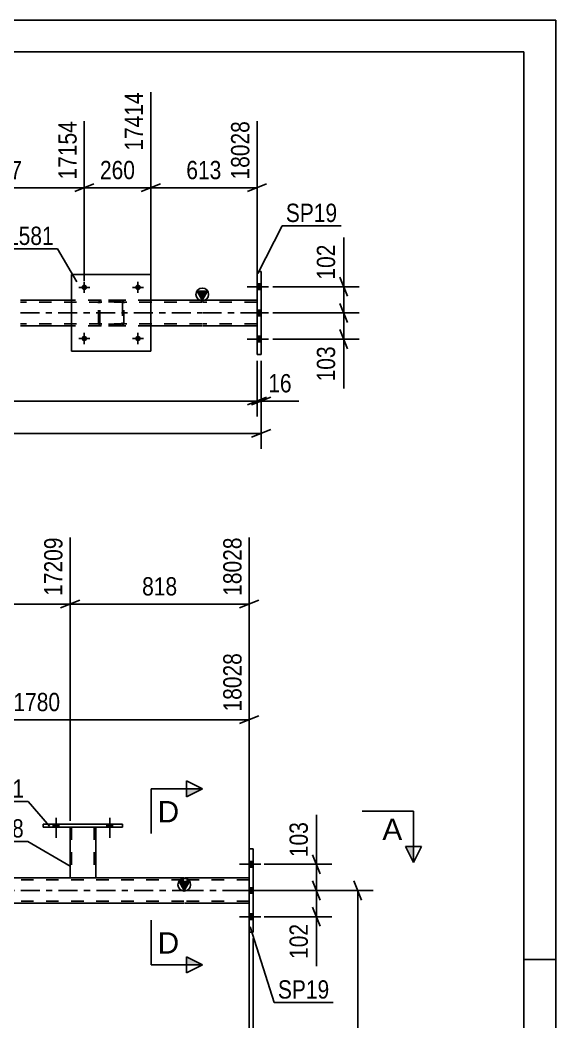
# Model space of a CAD drawing. Header units: millimetres. Extents: x 0 to 841, y 0 to 594.
# Drawn here: x 757.2 to 841, y 437.2 to 594 of the extents above; entities that cross this region are included whole.
import ezdxf

# ---------------------------------------------------------------- set-up
doc = ezdxf.new("R2010")
doc.units = ezdxf.units.MM
doc.linetypes.add('DXK_LINE_DOT2', pattern=[3.9198, 1.9599, -1.9599])
doc.linetypes.add('DXK_LINE_DOT3', pattern=[5.9187, 2.979, -0.9799, 0.9799, -0.9799])
doc.styles.add('Arial', font='ARIAL.TTF', dxfattribs={"height": 0.2})
doc.styles.add('Arial Narrow', font='ARIALN.TTF', dxfattribs={"height": 0.2})

# ---------------------------------------------------------------- blocks, each defined once
blk = doc.blocks.new('Unknown-814521776-1135')
at = {"color": 5, "linetype": 'Continuous'}
for p, q in [((841, 594), (0, 594)), ((841, 0), (841, 594)), ((836, 589), (5, 589)), ((836, 5), (836, 589)), ((841, 447), (836, 447))]:
    blk.add_line(p, q, dxfattribs=at)
blk = doc.blocks.new('Bolt-814521776-5054 - 4986')
at = {"linetype": 'Continuous'}
for points in [[(794.87, 551.83), (794.87, 552.71), (794.23, 552.71), (794.23, 551.83)], [(794.87, 551.83), (794.87, 552.71), (794.23, 552.71), (794.23, 551.83)], [(794.87, 551.83), (794.87, 552.71), (794.23, 552.71), (794.23, 551.83)], [(794.87, 547.73), (794.87, 548.61), (794.23, 548.61), (794.23, 547.73)], [(794.87, 547.73), (794.87, 548.61), (794.23, 548.61), (794.23, 547.73)], [(794.87, 543.63), (794.87, 544.51), (794.23, 544.51), (794.23, 543.63)], [(794.87, 543.63), (794.87, 544.51), (794.23, 544.51), (794.23, 543.63)], [(794.87, 543.63), (794.87, 544.51), (794.23, 544.51), (794.23, 543.63)]]:
    blk.add_hatch(color=1, dxfattribs=at).paths.add_polyline_path(points)
at = {"color": 1, "linetype": 'Continuous'}
for p, q in [((796.03, 552.27), (792.71, 552.27)), ((796.03, 552.27), (792.71, 552.27)), ((796.03, 552.27), (792.71, 552.27)), ((794.87, 552.71), (794.23, 552.71)), ((794.87, 552.71), (794.23, 552.71)), ((794.87, 552.71), (794.23, 552.71)), ((794.87, 551.83), (794.23, 551.83)), ((794.87, 551.83), (794.23, 551.83)), ((794.87, 551.83), (794.23, 551.83)), ((796.03, 548.17), (792.71, 548.17)), ((796.03, 548.17), (792.71, 548.17)), ((794.87, 548.61), (794.23, 548.61)), ((794.87, 548.61), (794.23, 548.61)), ((794.87, 547.73), (794.23, 547.73)), ((794.87, 547.73), (794.23, 547.73)), ((796.03, 544.07), (792.71, 544.07)), ((796.03, 544.07), (792.71, 544.07)), ((796.03, 544.07), (792.71, 544.07)), ((794.87, 544.51), (794.23, 544.51)), ((794.87, 544.51), (794.23, 544.51)), ((794.87, 544.51), (794.23, 544.51)), ((794.87, 543.63), (794.23, 543.63)), ((794.87, 543.63), (794.23, 543.63)), ((794.87, 543.63), (794.23, 543.63))]:
    blk.add_line(p, q, dxfattribs=at)
blk = doc.blocks.new('Part-814521776-5015 - 4986')
at = {"linetype": 'Continuous'}
blk.add_hatch(color=2, dxfattribs=at).paths.add_polyline_path([(785.66, 550.17), (784.86, 551.57), (786.46, 551.57)])
at = {"color": 2, "linetype": 'Continuous'}
for p, q in [((785.66, 550.17), (784.86, 551.57)), ((784.86, 551.57), (786.46, 551.57)), ((786.46, 551.57), (785.66, 550.17)), ((765.21, 550.17), (757.21, 550.17)), ((785.61, 550.17), (777.61, 550.17)), ((794.23, 550.17), (785.71, 550.17)), ((765.21, 546.17), (757.21, 546.17)), ((785.61, 546.17), (777.61, 546.17)), ((794.23, 546.17), (785.71, 546.17))]:
    blk.add_line(p, q, dxfattribs=at)
at = {"color": 7, "linetype": 'DXK_LINE_DOT2'}
for p, q in [((785.61, 549.85), (757.21, 549.85)), ((777.61, 550.17), (765.21, 550.17)), ((794.23, 549.85), (785.71, 549.85)), ((794.23, 550.17), (794.23, 546.17)), ((785.61, 546.49), (757.21, 546.49)), ((777.61, 546.17), (765.21, 546.17)), ((794.23, 546.49), (785.71, 546.49))]:
    blk.add_line(p, q, dxfattribs=at)
at = {"color": 7, "linetype": 'DXK_LINE_DOT3'}
for p, q in [((757.21, 548.17), (785.61, 548.17)), ((785.71, 548.17), (794.23, 548.17))]:
    blk.add_line(p, q, dxfattribs=at)
at = {"color": 2, "linetype": 'Continuous'}
blk.add_circle((785.66, 551.07), 1, dxfattribs=at)
blk = doc.blocks.new('Bolt-814521776-5217 - 4986')
at = {"linetype": 'Continuous'}
for points in [[(767.65, 544.17, -1), (766.77, 544.17, -1)], [(776.05, 544.17, -1), (775.17, 544.17, -1)]]:
    blk.add_hatch(color=1, dxfattribs=at).paths.add_polyline_path(points)
at = {"color": 1, "linetype": 'Continuous'}
for p, q in [((766.33, 544.17), (768.09, 544.17)), ((767.21, 545.05), (767.21, 543.29)), ((774.73, 544.17), (776.49, 544.17)), ((775.61, 545.05), (775.61, 543.29))]:
    blk.add_line(p, q, dxfattribs=at)
blk = doc.blocks.new('Part-814521776-5107 - 4986')
at = {"color": 2, "linetype": 'Continuous'}
for p, q in [((794.23, 554.67), (794.87, 554.67)), ((794.23, 554.67), (794.23, 541.67)), ((794.87, 554.67), (794.87, 541.67)), ((794.23, 541.67), (794.87, 541.67))]:
    blk.add_line(p, q, dxfattribs=at)
blk = doc.blocks.new('Part-814521776-5195 - 4986')
at = {"color": 2, "linetype": 'Continuous'}
for p, q in [((765.21, 554.17), (765.21, 542.17)), ((765.21, 554.17), (777.61, 554.17)), ((777.61, 554.17), (777.61, 542.17)), ((765.21, 542.17), (777.61, 542.17))]:
    blk.add_line(p, q, dxfattribs=at)
blk = doc.blocks.new('Part-814521776-5196 - 4986')
at = {"color": 7, "linetype": 'DXK_LINE_DOT2'}
for p, q in [((769.41, 549.69), (769.44, 549.87)), ((769.44, 549.87), (769.41, 549.69)), ((769.41, 546.65), (769.41, 549.69)), ((769.65, 549.69), (769.66, 549.78)), ((769.65, 546.65), (769.65, 549.69)), ((769.66, 549.78), (769.72, 549.86)), ((769.7, 550.13), (769.89, 550.17)), ((769.89, 550.17), (769.7, 550.13)), ((769.72, 549.86), (769.79, 549.91)), ((769.79, 549.91), (769.89, 549.93)), ((772.93, 550.17), (769.89, 550.17)), ((772.93, 549.93), (769.89, 549.93)), ((772.93, 550.17), (773.11, 550.13)), ((773.11, 550.13), (772.93, 550.17)), ((772.93, 549.93), (773.02, 549.91)), ((773.02, 549.91), (773.1, 549.86)), ((773.1, 549.86), (773.15, 549.78)), ((773.15, 549.78), (773.17, 549.69)), ((773.17, 549.69), (773.17, 546.65)), ((773.37, 549.87), (773.41, 549.69)), ((773.41, 549.69), (773.37, 549.87)), ((773.41, 546.65), (773.41, 549.69)), ((769.44, 546.46), (769.41, 546.65)), ((769.41, 546.65), (769.44, 546.46)), ((769.66, 546.55), (769.65, 546.65)), ((769.72, 546.48), (769.66, 546.55)), ((769.89, 546.17), (769.7, 546.2)), ((769.7, 546.2), (769.89, 546.17)), ((769.79, 546.42), (769.72, 546.48)), ((769.89, 546.41), (769.79, 546.42)), ((772.93, 546.41), (769.89, 546.41)), ((772.93, 546.17), (769.89, 546.17)), ((773.02, 546.42), (772.93, 546.41)), ((773.11, 546.2), (772.93, 546.17)), ((772.93, 546.17), (773.11, 546.2)), ((773.1, 546.48), (773.02, 546.42)), ((773.15, 546.55), (773.1, 546.48)), ((773.17, 546.65), (773.15, 546.55)), ((773.41, 546.65), (773.37, 546.46)), ((773.37, 546.46), (773.41, 546.65))]:
    blk.add_line(p, q, dxfattribs=at)
at = {"color": 7, "linetype": 'DXK_LINE_DOT3'}
blk.add_line((771.41, 548.17), (771.41, 548.17), dxfattribs=at)
at = {"color": 7, "linetype": 'DXK_LINE_DOT2'}
for centre, start, end in [((769.89, 549.69), 112.5, 157.5), ((769.89, 549.69), 112.5, 157.5), ((772.93, 549.69), 22.5, 67.5), ((772.93, 549.69), 22.5, 67.5), ((769.89, 546.65), 202.5, 247.5), ((769.89, 546.65), 202.5, 247.5), ((772.93, 546.65), 292.5, 337.5), ((772.93, 546.65), 292.5, 337.5)]:
    blk.add_arc(centre, 0.48, start, end, dxfattribs=at)
blk = doc.blocks.new('Bolt-814521776-5216 - 4986')
at = {"linetype": 'Continuous'}
for points in [[(767.65, 552.17, -1), (766.77, 552.17, -1)], [(776.05, 552.17, -1), (775.17, 552.17, -1)]]:
    blk.add_hatch(color=1, dxfattribs=at).paths.add_polyline_path(points)
at = {"color": 1, "linetype": 'Continuous'}
for p, q in [((766.33, 552.17), (768.09, 552.17)), ((767.21, 553.05), (767.21, 551.29)), ((774.73, 552.17), (776.49, 552.17)), ((775.61, 553.05), (775.61, 551.29))]:
    blk.add_line(p, q, dxfattribs=at)
blk = doc.blocks.new('Part-814521776-3394 - 3269')
at = {"color": 7, "linetype": 'DXK_LINE_DOT2'}
for p, q in [((764.99, 467.71), (768.99, 467.71)), ((764.99, 467.7), (764.99, 467.71)), ((764.99, 467.71), (764.99, 467.7)), ((765.23, 467.71), (765.23, 459.8)), ((768.75, 467.71), (768.75, 459.8)), ((768.99, 467.71), (768.99, 467.7)), ((768.99, 467.7), (768.99, 467.71)), ((768.69, 459.8), (768.73, 459.8)), ((768.69, 459.8), (768.73, 459.8)), ((768.73, 459.8), (768.75, 459.8)), ((768.73, 459.8), (768.75, 459.8))]:
    blk.add_line(p, q, dxfattribs=at)
at = {"color": 2, "linetype": 'Continuous'}
for p, q in [((764.99, 467.7), (764.99, 459.8)), ((768.99, 467.7), (768.99, 459.8)), ((764.99, 459.8), (768.99, 459.8))]:
    blk.add_line(p, q, dxfattribs=at)
blk = doc.blocks.new('Bolt-814521776-3282 - 3269')
at = {"linetype": 'Continuous'}
for points in [[(762.35, 467.7), (763.23, 467.7), (763.23, 468.18), (762.35, 468.18)], [(770.75, 467.7), (771.63, 467.7), (771.63, 468.18), (770.75, 468.18)]]:
    blk.add_hatch(color=1, dxfattribs=at).paths.add_polyline_path(points)
at = {"color": 1, "linetype": 'Continuous'}
for p, q in [((762.79, 469.18), (762.79, 466.06)), ((771.19, 469.18), (771.19, 466.06)), ((762.35, 468.18), (762.35, 467.7)), ((763.23, 468.18), (763.23, 467.7)), ((770.75, 468.18), (770.75, 467.7)), ((771.63, 468.18), (771.63, 467.7))]:
    blk.add_line(p, q, dxfattribs=at)
blk = doc.blocks.new('Bolt-814521776-3283 - 3269')
at = {"linetype": 'Continuous'}
for points in [[(762.35, 467.7), (763.23, 467.7), (763.23, 468.18), (762.35, 468.18)], [(770.75, 467.7), (771.63, 467.7), (771.63, 468.18), (770.75, 468.18)]]:
    blk.add_hatch(color=1, dxfattribs=at).paths.add_polyline_path(points)
at = {"color": 1, "linetype": 'Continuous'}
for p, q in [((762.79, 469.18), (762.79, 466.06)), ((771.19, 469.18), (771.19, 466.06)), ((762.35, 468.18), (762.35, 467.7)), ((763.23, 468.18), (763.23, 467.7)), ((770.75, 468.18), (770.75, 467.7)), ((771.63, 468.18), (771.63, 467.7))]:
    blk.add_line(p, q, dxfattribs=at)
blk = doc.blocks.new('Part-814521776-3389 - 3269')
at = {"color": 2, "linetype": 'Continuous'}
for p, q in [((760.79, 468.18), (760.79, 467.7)), ((773.19, 468.18), (760.79, 468.18)), ((760.79, 467.7), (773.19, 467.7)), ((773.19, 467.7), (773.19, 468.18))]:
    blk.add_line(p, q, dxfattribs=at)
blk = doc.blocks.new('Part-814521776-3542 - 3269')
at = {"color": 2, "linetype": 'Continuous'}
for p, q in [((793.01, 451.3), (793.01, 464.3)), ((793.01, 464.3), (793.65, 464.3)), ((793.65, 464.3), (793.65, 451.3)), ((793.65, 451.3), (793.01, 451.3))]:
    blk.add_line(p, q, dxfattribs=at)
blk = doc.blocks.new('Bolt-814521776-3578 - 3269')
at = {"linetype": 'Continuous'}
for points in [[(793.01, 462.34), (793.01, 461.46), (793.65, 461.46), (793.65, 462.34)], [(793.01, 462.34), (793.01, 461.46), (793.65, 461.46), (793.65, 462.34)], [(793.01, 462.34), (793.01, 461.46), (793.65, 461.46), (793.65, 462.34)], [(793.01, 458.24), (793.01, 457.36), (793.65, 457.36), (793.65, 458.24)], [(793.01, 458.24), (793.01, 457.36), (793.65, 457.36), (793.65, 458.24)], [(793.01, 454.14), (793.01, 453.26), (793.65, 453.26), (793.65, 454.14)], [(793.01, 454.14), (793.01, 453.26), (793.65, 453.26), (793.65, 454.14)], [(793.01, 454.14), (793.01, 453.26), (793.65, 453.26), (793.65, 454.14)]]:
    blk.add_hatch(color=1, dxfattribs=at).paths.add_polyline_path(points)
at = {"color": 1, "linetype": 'Continuous'}
for p, q in [((794.81, 461.9), (791.49, 461.9)), ((794.81, 461.9), (791.49, 461.9)), ((794.81, 461.9), (791.49, 461.9)), ((793.65, 462.34), (793.01, 462.34)), ((793.65, 462.34), (793.01, 462.34)), ((793.65, 462.34), (793.01, 462.34)), ((793.65, 461.46), (793.01, 461.46)), ((793.65, 461.46), (793.01, 461.46)), ((793.65, 461.46), (793.01, 461.46)), ((794.81, 457.8), (791.49, 457.8)), ((794.81, 457.8), (791.49, 457.8)), ((793.65, 458.24), (793.01, 458.24)), ((793.65, 458.24), (793.01, 458.24)), ((793.65, 457.36), (793.01, 457.36)), ((793.65, 457.36), (793.01, 457.36)), ((794.81, 453.7), (791.49, 453.7)), ((794.81, 453.7), (791.49, 453.7)), ((794.81, 453.7), (791.49, 453.7)), ((793.65, 454.14), (793.01, 454.14)), ((793.65, 454.14), (793.01, 454.14)), ((793.65, 454.14), (793.01, 454.14)), ((793.65, 453.26), (793.01, 453.26)), ((793.65, 453.26), (793.01, 453.26)), ((793.65, 453.26), (793.01, 453.26))]:
    blk.add_line(p, q, dxfattribs=at)
blk = doc.blocks.new('Part-814521776-3675 - 3269')
at = {"linetype": 'Continuous'}
blk.add_hatch(color=2, dxfattribs=at).paths.add_polyline_path([(782.85, 457.8), (782.05, 459.2), (783.65, 459.2)])
at = {"color": 7, "linetype": 'DXK_LINE_DOT2'}
for p, q in [((782.79, 459.48), (76.61, 459.48)), ((768.99, 459.8), (764.99, 459.8)), ((793.01, 459.48), (782.89, 459.48)), ((793.01, 459.8), (793.01, 455.8)), ((782.79, 456.12), (76.61, 456.12)), ((793.01, 456.12), (782.89, 456.12))]:
    blk.add_line(p, q, dxfattribs=at)
at = {"color": 2, "linetype": 'Continuous'}
for p, q in [((764.99, 459.8), (717.91, 459.8)), ((782.79, 459.8), (768.99, 459.8)), ((793.01, 459.8), (782.89, 459.8)), ((782.85, 457.8), (782.05, 459.2)), ((782.05, 459.2), (783.65, 459.2)), ((783.65, 459.2), (782.85, 457.8)), ((782.79, 455.8), (730.79, 455.8)), ((793.01, 455.8), (782.89, 455.8))]:
    blk.add_line(p, q, dxfattribs=at)
at = {"color": 7, "linetype": 'DXK_LINE_DOT3'}
for p, q in [((76.61, 457.8), (782.79, 457.8)), ((782.89, 457.8), (793.01, 457.8))]:
    blk.add_line(p, q, dxfattribs=at)
at = {"color": 2, "linetype": 'Continuous'}
blk.add_circle((782.85, 458.7), 1, dxfattribs=at)
blk = doc.blocks.new('StraightDimension-814521776-5855 - 4986')
at = {"color": 7, "linetype": 'Continuous'}
for p, q in [((794.87, 540.67), (794.87, 526.92)), ((793.37, 528.72), (796.37, 529.92)), ((94.29, 529.32), (794.87, 529.32))]:
    blk.add_line(p, q, dxfattribs=at)
blk = doc.blocks.new('StraightDimension-814521776-5843 - 4986')
at = {"color": 7, "linetype": 'Continuous'}
for p, q in [((777.61, 551.17), (777.61, 582.69)), ((794.23, 551.17), (794.23, 578.19)), ((779.11, 568.35), (776.11, 567.15)), ((777.61, 567.75), (794.23, 567.75)), ((792.73, 567.15), (795.73, 568.35))]:
    blk.add_line(p, q, dxfattribs=at)
at = {"color": 0}
blk.add_wipeout([(789.26, 568.5), (789.26, 572.7), (782.57, 572.7), (782.57, 568.5)], dxfattribs=at)
at = {"color": 3, "style": 'Arial Narrow'}
blk.add_text('613', height=2.863, dxfattribs=at).set_placement((783.17, 569.1))
at = {"color": 0, "linetype": 'Continuous'}
blk.add_wipeout([(793.63, 578.79), (789.43, 578.79), (789.43, 568.45), (793.63, 568.45)], dxfattribs=at)
at = {"color": 3, "linetype": 'Continuous', "style": 'Arial Narrow'}
blk.add_text('18028', height=2.863, rotation=90.0002, dxfattribs=at).set_placement((793.03, 569.05))
blk = doc.blocks.new('StraightDimension-814521776-5807 - 4986')
at = {"color": 7, "linetype": 'Continuous'}
for p, q in [((740.43, 551.17), (740.43, 582.69)), ((767.21, 553.17), (767.21, 578.19)), ((741.93, 568.35), (738.93, 567.15)), ((740.43, 567.75), (767.21, 567.75)), ((765.71, 567.15), (768.71, 568.35))]:
    blk.add_line(p, q, dxfattribs=at)
at = {"color": 0, "linetype": 'Continuous'}
blk.add_wipeout([(766.61, 578.79), (762.41, 578.79), (762.41, 568.45), (766.61, 568.45)], dxfattribs=at)
at = {"color": 0}
blk.add_wipeout([(758.07, 568.5), (758.07, 572.7), (749.56, 572.7), (749.56, 568.5)], dxfattribs=at)
at = {"color": 3, "linetype": 'Continuous', "style": 'Arial Narrow'}
blk.add_text('17154', height=2.863, rotation=90.0002, dxfattribs=at).set_placement((766.01, 569.05))
at = {"color": 3, "style": 'Arial Narrow'}
blk.add_text('1017', height=2.863, dxfattribs=at).set_placement((750.16, 569.1))
blk = doc.blocks.new('StraightDimension-814521776-5827 - 4986')
at = {"color": 7, "linetype": 'Continuous'}
for p, q in [((777.61, 551.17), (777.61, 582.69)), ((767.21, 553.17), (767.21, 578.19)), ((765.71, 567.15), (768.71, 568.35)), ((767.21, 567.75), (777.61, 567.75)), ((779.11, 568.35), (776.11, 567.15))]:
    blk.add_line(p, q, dxfattribs=at)
at = {"color": 0}
blk.add_wipeout([(775.75, 568.5), (775.75, 572.7), (769.06, 572.7), (769.06, 568.5)], dxfattribs=at)
at = {"color": 3, "style": 'Arial Narrow'}
blk.add_text('260', height=2.863, dxfattribs=at).set_placement((769.66, 569.1))
at = {"color": 0, "linetype": 'Continuous'}
blk.add_wipeout([(777.01, 583.29), (772.81, 583.29), (772.81, 572.95), (777.01, 572.95)], dxfattribs=at)
at = {"color": 3, "linetype": 'Continuous', "style": 'Arial Narrow'}
blk.add_text('17414', height=2.863, rotation=90.0002, dxfattribs=at).set_placement((776.41, 573.55))
blk = doc.blocks.new('StraightDimension-814521776-8542 - 4986')
at = {"color": 7, "linetype": 'Continuous'}
for p, q in [((794.23, 540.67), (794.23, 531.99)), ((794.87, 540.67), (794.87, 531.99)), ((792.73, 533.79), (795.73, 534.99)), ((796.37, 534.99), (793.37, 533.79)), ((794.23, 534.39), (794.87, 534.39))]:
    blk.add_line(p, q, dxfattribs=at)
at = {"color": 0}
blk.add_wipeout([(800.25, 535.14), (800.25, 539.34), (795.39, 539.34), (795.39, 535.14)], dxfattribs=at)
at = {"color": 7, "linetype": 'Continuous'}
blk.add_line((794.87, 534.39), (800.77, 534.39), dxfattribs=at)
blk.add_line((794.87, 534.39), (800.77, 534.39), dxfattribs=at)
at = {"color": 3, "style": 'Arial Narrow'}
blk.add_text('16', height=2.863, dxfattribs=at).set_placement((795.99, 535.74))
blk = doc.blocks.new('StraightDimension-814521776-8543 - 4986')
at = {"color": 7, "linetype": 'Continuous'}
for p, q in [((794.23, 540.67), (794.23, 531.99)), ((792.73, 533.79), (795.73, 534.99)), ((94.93, 534.39), (794.23, 534.39))]:
    blk.add_line(p, q, dxfattribs=at)
blk = doc.blocks.new('StraightDimension-814521776-9955 - 4986')
at = {"color": 7, "linetype": 'Continuous'}
for p, q in [((807.2, 553.77), (808.4, 550.77)), ((796.68, 552.27), (810.2, 552.27)), ((807.8, 548.17), (807.8, 552.27)), ((808.4, 546.67), (807.2, 549.67)), ((796.68, 548.17), (810.2, 548.17))]:
    blk.add_line(p, q, dxfattribs=at)
at = {"color": 0}
blk.add_wipeout([(807.05, 559.48), (802.85, 559.48), (802.85, 552.79), (807.05, 552.79)], dxfattribs=at)
at = {"color": 7, "linetype": 'Continuous'}
blk.add_line((807.8, 552.27), (807.8, 560), dxfattribs=at)
blk.add_line((807.8, 552.27), (807.8, 560), dxfattribs=at)
at = {"color": 3, "style": 'Arial Narrow'}
blk.add_text('102', height=2.863, rotation=90.0002, dxfattribs=at).set_placement((806.45, 553.39))
blk = doc.blocks.new('StraightDimension-814521776-9956 - 4986')
at = {"color": 7, "linetype": 'Continuous'}
for p, q in [((807.2, 549.67), (808.4, 546.67)), ((796.68, 548.17), (810.2, 548.17)), ((807.8, 544.07), (807.8, 548.17)), ((808.4, 542.57), (807.2, 545.57)), ((796.68, 544.07), (810.2, 544.07))]:
    blk.add_line(p, q, dxfattribs=at)
at = {"color": 0}
blk.add_wipeout([(807.05, 543.54), (802.85, 543.54), (802.85, 536.86), (807.05, 536.86)], dxfattribs=at)
at = {"color": 7, "linetype": 'Continuous'}
blk.add_line((807.8, 544.07), (807.8, 536.33), dxfattribs=at)
blk.add_line((807.8, 544.07), (807.8, 536.33), dxfattribs=at)
at = {"color": 3, "style": 'Arial Narrow'}
blk.add_text('103', height=2.863, rotation=90.0002, dxfattribs=at).set_placement((806.45, 537.46))
blk = doc.blocks.new('StraightDimension-814521776-4608 - 3269')
at = {"color": 7, "linetype": 'Continuous'}
for p, q in [((726.53, 456.8), (726.53, 494.95)), ((793.01, 460.8), (793.01, 494.95)), ((728.03, 485.11), (725.03, 483.91)), ((726.53, 484.51), (793.01, 484.51)), ((791.51, 483.91), (794.51, 485.11))]:
    blk.add_line(p, q, dxfattribs=at)
at = {"color": 0, "linetype": 'Continuous'}
blk.add_wipeout([(792.41, 495.55), (788.21, 495.55), (788.21, 485.21), (792.41, 485.21)], dxfattribs=at)
at = {"color": 0}
blk.add_wipeout([(764.03, 485.26), (764.03, 489.46), (755.52, 489.46), (755.52, 485.26)], dxfattribs=at)
at = {"color": 3, "linetype": 'Continuous', "style": 'Arial Narrow'}
blk.add_text('18028', height=2.863, rotation=90.0002, dxfattribs=at).set_placement((791.81, 485.81))
at = {"color": 3, "style": 'Arial Narrow'}
blk.add_text('1780', height=2.863, dxfattribs=at).set_placement((756.12, 485.86))
blk = doc.blocks.new('StraightDimension-814521776-4239 - 3269')
at = {"color": 7, "linetype": 'Continuous'}
for p, q in [((794.65, 457.8), (812.39, 457.8)), ((810.59, 456.3), (809.39, 459.3)), ((809.99, 331.94), (809.99, 457.8)), ((809.39, 333.44), (810.59, 330.44)), ((741.58, 331.94), (812.39, 331.94))]:
    blk.add_line(p, q, dxfattribs=at)
at = {"color": 0}
blk.add_wipeout([(809.24, 399.12), (805.04, 399.12), (805.04, 390.61), (809.24, 390.61)], dxfattribs=at)
at = {"color": 3, "style": 'Arial Narrow'}
blk.add_text('3147', height=2.863, rotation=90.0002, dxfattribs=at).set_placement((808.64, 391.21))
blk = doc.blocks.new('StraightDimension-814521776-4563 - 3269')
at = {"color": 7, "linetype": 'Continuous'}
blk.add_line((793.65, 450.3), (793.65, 291.66), dxfattribs=at)
blk = doc.blocks.new('StraightDimension-814521776-4228 - 3269')
at = {"color": 7, "linetype": 'Continuous'}
for p, q in [((793.01, 454.8), (793.01, 390.97)), ((740.46, 335.58), (740.46, 396.22)), ((741.96, 393.97), (738.96, 392.77)), ((791.51, 392.77), (794.51, 393.97)), ((740.46, 393.37), (793.01, 393.37))]:
    blk.add_line(p, q, dxfattribs=at)
at = {"color": 0}
blk.add_wipeout([(770.99, 394.12), (770.99, 398.32), (762.48, 398.32), (762.48, 394.12)], dxfattribs=at)
at = {"color": 3, "style": 'Arial Narrow'}
blk.add_text('1431', height=2.863, dxfattribs=at).set_placement((763.08, 394.72))
blk = doc.blocks.new('StraightDimension-814521776-4125 - 3269')
at = {"color": 7, "linetype": 'Continuous'}
for p, q in [((713.91, 468.71), (713.91, 513.05)), ((764.99, 468.71), (764.99, 513.05)), ((715.41, 503.21), (712.41, 502.01)), ((713.91, 502.61), (764.99, 502.61)), ((763.49, 502.01), (766.49, 503.21))]:
    blk.add_line(p, q, dxfattribs=at)
at = {"color": 0, "linetype": 'Continuous'}
blk.add_wipeout([(764.39, 513.65), (760.19, 513.65), (760.19, 503.31), (764.39, 503.31)], dxfattribs=at)
at = {"color": 0}
blk.add_wipeout([(743.71, 503.36), (743.71, 507.56), (735.19, 507.56), (735.19, 503.36)], dxfattribs=at)
at = {"color": 3, "linetype": 'Continuous', "style": 'Arial Narrow'}
blk.add_text('17209', height=2.863, rotation=90.0002, dxfattribs=at).set_placement((763.79, 503.91))
at = {"color": 3, "style": 'Arial Narrow'}
blk.add_text('1277', height=2.863, dxfattribs=at).set_placement((735.79, 503.96))
blk = doc.blocks.new('StraightDimension-814521776-4135 - 3269')
at = {"color": 7, "linetype": 'Continuous'}
for p, q in [((764.99, 468.71), (764.99, 513.05)), ((793.01, 460.8), (793.01, 513.05)), ((766.49, 503.21), (763.49, 502.01)), ((764.99, 502.61), (793.01, 502.61)), ((791.51, 502.01), (794.51, 503.21))]:
    blk.add_line(p, q, dxfattribs=at)
at = {"color": 0, "linetype": 'Continuous'}
blk.add_wipeout([(792.41, 513.65), (788.21, 513.65), (788.21, 503.31), (792.41, 503.31)], dxfattribs=at)
at = {"color": 0}
blk.add_wipeout([(782.34, 503.36), (782.34, 507.56), (775.66, 507.56), (775.66, 503.36)], dxfattribs=at)
at = {"color": 3, "linetype": 'Continuous', "style": 'Arial Narrow'}
blk.add_text('18028', height=2.863, rotation=90.0002, dxfattribs=at).set_placement((791.81, 503.91))
at = {"color": 3, "style": 'Arial Narrow'}
blk.add_text('818', height=2.863, dxfattribs=at).set_placement((776.26, 503.96))
blk = doc.blocks.new('StraightDimension-814521776-10955 - 3269')
at = {"color": 7, "linetype": 'Continuous'}
for p, q in [((802.93, 463.4), (804.13, 460.4)), ((795.37, 461.9), (805.93, 461.9)), ((803.53, 457.8), (803.53, 461.9)), ((795.37, 457.8), (805.93, 457.8)), ((804.13, 456.3), (802.93, 459.3))]:
    blk.add_line(p, q, dxfattribs=at)
at = {"color": 0}
blk.add_wipeout([(802.78, 469.11), (798.58, 469.11), (798.58, 462.42), (802.78, 462.42)], dxfattribs=at)
at = {"color": 7, "linetype": 'Continuous'}
blk.add_line((803.53, 461.9), (803.53, 469.63), dxfattribs=at)
blk.add_line((803.53, 461.9), (803.53, 469.63), dxfattribs=at)
at = {"color": 3, "style": 'Arial Narrow'}
blk.add_text('103', height=2.863, rotation=90.0002, dxfattribs=at).set_placement((802.18, 463.02))
blk = doc.blocks.new('StraightDimension-814521776-10956 - 3269')
at = {"color": 7, "linetype": 'Continuous'}
for p, q in [((795.37, 457.8), (805.93, 457.8)), ((802.93, 459.3), (804.13, 456.3)), ((803.53, 453.7), (803.53, 457.8)), ((804.13, 452.2), (802.93, 455.2)), ((795.37, 453.7), (805.93, 453.7))]:
    blk.add_line(p, q, dxfattribs=at)
at = {"color": 0}
blk.add_wipeout([(802.78, 453.17), (798.58, 453.17), (798.58, 446.49), (802.78, 446.49)], dxfattribs=at)
at = {"color": 7, "linetype": 'Continuous'}
blk.add_line((803.53, 453.7), (803.53, 445.96), dxfattribs=at)
blk.add_line((803.53, 453.7), (803.53, 445.96), dxfattribs=at)
at = {"color": 3, "style": 'Arial Narrow'}
blk.add_text('102', height=2.863, rotation=90.0002, dxfattribs=at).set_placement((802.18, 447.09))
blk = doc.blocks.new('Mark-814521776-5103 - 4986')
at = {"color": 0}
blk.add_wipeout([(806.78, 562.4), (806.78, 565.4), (798.74, 565.4), (798.74, 562.4)], dxfattribs=at)
blk.add_wipeout([(806.78, 562.4), (806.78, 565.4), (798.74, 565.4), (798.74, 562.4)], dxfattribs=at)
at = {"color": 30, "linetype": 'Continuous'}
for p, q in [((794.38, 554.33), (798.14, 561.8)), ((798.14, 561.8), (807.38, 561.8))]:
    blk.add_line(p, q, dxfattribs=at)
at = {"color": 3, "style": 'Arial Narrow'}
blk.add_text('SP19', height=2.863, dxfattribs=at).set_placement((798.74, 562.4))
blk = doc.blocks.new('Mark-814521776-5191 - 4986')
at = {"color": 0}
blk.add_wipeout([(762.44, 558.81), (762.44, 561.81), (752.93, 561.81), (752.93, 558.81)], dxfattribs=at)
blk.add_wipeout([(762.44, 558.81), (762.44, 561.81), (752.93, 561.81), (752.93, 558.81)], dxfattribs=at)
at = {"color": 30, "linetype": 'Continuous'}
for p in [(752.33, 558.21), (766.04, 553.02)]:
    blk.add_line(p, (763.04, 558.21), dxfattribs=at)
at = {"color": 3, "style": 'Arial Narrow'}
blk.add_text('PL581', height=2.863, dxfattribs=at).set_placement((752.93, 558.81))
blk = doc.blocks.new('Mark-814521776-3385 - 3269')
at = {"color": 0}
blk.add_wipeout([(757.81, 472.32), (757.81, 475.32), (748.31, 475.32), (748.31, 472.32)], dxfattribs=at)
blk.add_wipeout([(757.81, 472.32), (757.81, 475.32), (748.31, 475.32), (748.31, 472.32)], dxfattribs=at)
at = {"color": 30, "linetype": 'Continuous'}
for p in [(747.71, 471.72), (761.78, 467.89)]:
    blk.add_line(p, (758.41, 471.72), dxfattribs=at)
at = {"color": 3, "style": 'Arial Narrow'}
blk.add_text('PL581', height=2.863, dxfattribs=at).set_placement((748.31, 472.32))
blk = doc.blocks.new('Mark-814521776-3390 - 3269')
at = {"color": 0}
blk.add_wipeout([(757.75, 466.09), (757.75, 469.09), (747.7, 469.09), (747.7, 466.09)], dxfattribs=at)
blk.add_wipeout([(757.75, 466.09), (757.75, 469.09), (747.7, 469.09), (747.7, 466.09)], dxfattribs=at)
at = {"color": 30, "linetype": 'Continuous'}
for p in [(747.1, 465.49), (764.99, 461.59)]:
    blk.add_line(p, (758.35, 465.49), dxfattribs=at)
at = {"color": 3, "style": 'Arial Narrow'}
blk.add_text('M1488', height=2.863, dxfattribs=at).set_placement((747.7, 466.09))
blk = doc.blocks.new('Mark-814521776-3538 - 3269')
at = {"color": 0}
blk.add_wipeout([(805.54, 440.89), (805.54, 443.89), (797.5, 443.89), (797.5, 440.89)], dxfattribs=at)
blk.add_wipeout([(805.54, 440.89), (805.54, 443.89), (797.5, 443.89), (797.5, 440.89)], dxfattribs=at)
at = {"color": 30, "linetype": 'Continuous'}
for p, q in [((793.16, 452.12), (796.9, 440.29)), ((796.9, 440.29), (806.14, 440.29))]:
    blk.add_line(p, q, dxfattribs=at)
at = {"color": 3, "style": 'Arial Narrow'}
blk.add_text('SP19', height=2.863, dxfattribs=at).set_placement((797.5, 440.89))
blk = doc.blocks.new('SectionMark-814521776-4911 - 3269')
at = {"linetype": 'Continuous'}
for points in [[(783.18, 472.46), (783.18, 473.71), (785.68, 473.71)], [(783.18, 446.18), (783.18, 447.43), (785.68, 446.18)]]:
    blk.add_hatch(color=6, dxfattribs=at).paths.add_polyline_path(points)
at = {"color": 6, "linetype": 'Continuous'}
for p, q in [((777.68, 473.71), (777.68, 466.71)), ((777.68, 473.71), (785.68, 473.71)), ((783.18, 472.46), (783.18, 474.96)), ((783.18, 474.96), (785.68, 473.71)), ((785.68, 473.71), (783.18, 472.46)), ((777.68, 446.18), (777.68, 453.18)), ((785.68, 446.18), (783.18, 447.43)), ((783.18, 447.43), (783.18, 444.93)), ((777.68, 446.18), (785.68, 446.18)), ((785.68, 446.18), (783.18, 444.93))]:
    blk.add_line(p, q, dxfattribs=at)
at = {"color": 0, "linetype": 'Continuous'}
for points in [[(782.05, 468.46), (782.05, 471.96), (778.68, 471.96), (778.68, 468.46)], [(782.05, 447.93), (782.05, 451.43), (778.68, 451.43), (778.68, 447.93)]]:
    blk.add_wipeout(points, dxfattribs=at)
at = {"color": 3, "linetype": 'Continuous', "style": 'Arial'}
for p in [(778.68, 468.46), (778.68, 447.93)]:
    blk.add_text('D', height=3.34, dxfattribs=at).set_placement(p)
blk = doc.blocks.new('SectionMark-814521776-4901 - 3269')
at = {"linetype": 'Continuous'}
blk.add_hatch(color=6, dxfattribs=at).paths.add_polyline_path([(817.45, 464.7), (818.7, 464.7), (818.7, 462.2)])
at = {"color": 6, "linetype": 'Continuous'}
for p, q in [((818.7, 470.2), (810.7, 470.2)), ((818.7, 470.2), (818.7, 462.2)), ((817.45, 464.7), (819.95, 464.7)), ((818.7, 462.2), (817.45, 464.7)), ((819.95, 464.7), (818.7, 462.2))]:
    blk.add_line(p, q, dxfattribs=at)
at = {"color": 0, "linetype": 'Continuous'}
blk.add_wipeout([(816.95, 465.7), (816.95, 469.2), (813.84, 469.2), (813.84, 465.7)], dxfattribs=at)
at = {"color": 3, "linetype": 'Continuous', "style": 'Arial'}
blk.add_text('A', height=3.34, dxfattribs=at).set_placement((813.84, 465.7))

msp = doc.modelspace()

# ---------------------------------------------------------------- block references
for name in ['Unknown-814521776-1135', 'Part-814521776-5195 - 4986', 'Part-814521776-5107 - 4986', 'Part-814521776-5015 - 4986', 'Bolt-814521776-5216 - 4986', 'Bolt-814521776-5054 - 4986', 'Part-814521776-5196 - 4986', 'Bolt-814521776-5217 - 4986', 'Bolt-814521776-3282 - 3269', 'Bolt-814521776-3283 - 3269', 'Part-814521776-3389 - 3269', 'Part-814521776-3394 - 3269', 'Part-814521776-3542 - 3269', 'Bolt-814521776-3578 - 3269', 'Part-814521776-3675 - 3269']:
    msp.add_blockref(name, (0, 0))

# ---------------------------------------------------------------- next in the draw order: block references
for name in ['StraightDimension-814521776-5807 - 4986', 'StraightDimension-814521776-5843 - 4986', 'StraightDimension-814521776-9955 - 4986', 'StraightDimension-814521776-5855 - 4986', 'StraightDimension-814521776-4608 - 3269']:
    msp.add_blockref(name, (0, 0))

# ---------------------------------------------------------------- next in the draw order: block references
for name in ['StraightDimension-814521776-5827 - 4986', 'Mark-814521776-5103 - 4986', 'StraightDimension-814521776-8542 - 4986', 'StraightDimension-814521776-4125 - 3269', 'StraightDimension-814521776-4239 - 3269']:
    msp.add_blockref(name, (0, 0))

# ---------------------------------------------------------------- next in the draw order: block references
for name in ['Mark-814521776-5191 - 4986', 'StraightDimension-814521776-9956 - 4986', 'StraightDimension-814521776-8543 - 4986', 'StraightDimension-814521776-4135 - 3269', 'Mark-814521776-3385 - 3269', 'StraightDimension-814521776-10955 - 3269', 'StraightDimension-814521776-4563 - 3269']:
    msp.add_blockref(name, (0, 0))

# ---------------------------------------------------------------- next in the draw order: block references
for name in ['Mark-814521776-3390 - 3269', 'StraightDimension-814521776-10956 - 3269', 'StraightDimension-814521776-4228 - 3269']:
    msp.add_blockref(name, (0, 0))

# ---------------------------------------------------------------- next in the draw order: block references
for name in ['SectionMark-814521776-4911 - 3269', 'Mark-814521776-3538 - 3269']:
    msp.add_blockref(name, (0, 0))

# ---------------------------------------------------------------- next in the draw order: block references
msp.add_blockref('SectionMark-814521776-4901 - 3269', (0, 0))

doc.saveas('drawing.dxf')
